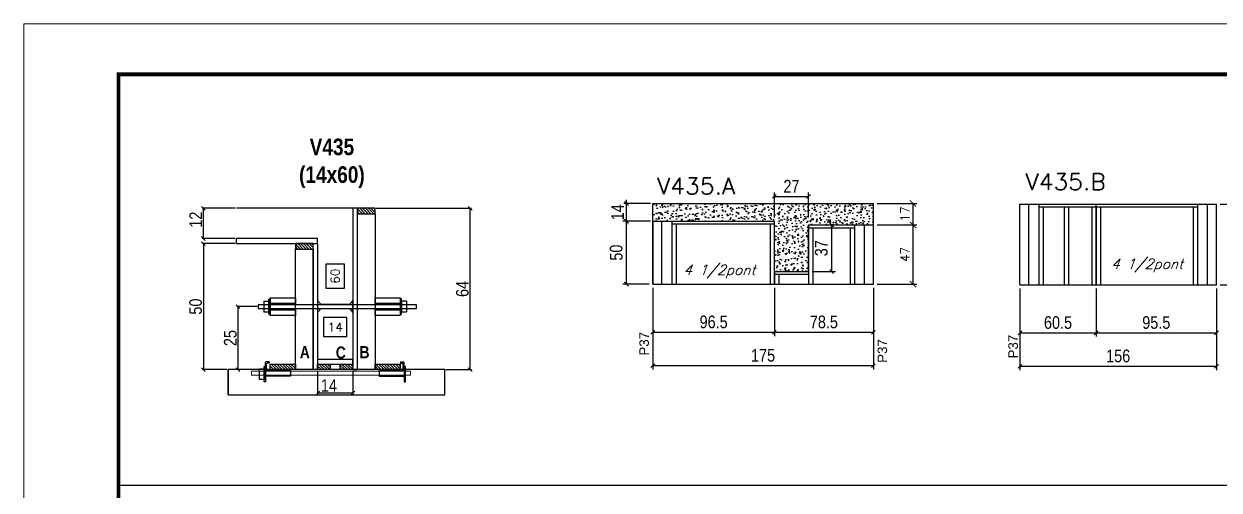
# Model space of a CAD drawing. Extents: x -3394 to 16474, y -5031 to 14397.
# Drawn here: x 7442 to 8391, y 3689 to 4059 of the extents above; entities that cross this region are included whole.
import ezdxf

# ---------------------------------------------------------------- set-up
doc = ezdxf.new("R2010")
doc.units = 0
doc.linetypes.add('DASHED', pattern=[0.75, 0.5, -0.25])
doc.layers.get('0').update_dxf_attribs({"linetype": 'CONTINUOUS'})
doc.layers.get('Defpoints').update_dxf_attribs({"linetype": 'CONTINUOUS'})
for name, color, linetype in [('1HACHURA MADEIRAS', 1, 'CONTINUOUS'), ('barrote', 251, 'CONTINUOUS'), ('COTA', 241, 'CONTINUOUS'), ('Cota Seção (2x)', 4, 'CONTINUOUS'), ('detalhes', 4, 'CONTINUOUS'), ('NOMENCLATURA', 7, 'CONTINUOUS'), ('Painéis', 200, 'CONTINUOUS'), ('presilha', 1, 'CONTINUOUS'), ('SARR_2.2x10', 60, 'CONTINUOUS'), ('SARR_2.2x7', 40, 'CONTINUOUS'), ('SARR_3.5x7', 81, 'CONTINUOUS'), ('texto', 7, 'CONTINUOUS'), ('Tubo de PVC', 51, 'CONTINUOUS')]:
    doc.layers.add(name, color=color, linetype=linetype)
for name, color, linetype, lineweight in [('CONCRETO', 251, 'CONTINUOUS', 25), ('Folhas', 255, 'CONTINUOUS', 9), ('SARRAFO DE PRESSAO', 251, 'DASHED', 9), ('SCO-___-LAJ', 2, 'CONTINUOUS', 0), ('Texto Seção', 7, 'CONTINUOUS', 15)]:
    doc.layers.add(name, color=color, linetype=linetype, lineweight=lineweight)
doc.styles.add('ARIAL', font='arial.ttf')
doc.styles.add('COTA TECNICA', font='techl___.ttf', dxfattribs={"height": 10})
doc.styles.add('COTA TECNICA 2X', font='techl___.ttf', dxfattribs={"height": 10})
doc.styles.add('REGUA-120', font='ROMANS.shx', dxfattribs={"height": 15})
doc.styles.add('ROMANS', font='romans.shx')
doc.styles.add('TECNICA', font='techb___.ttf', dxfattribs={"height": 10})
doc.dimstyles.new('Cota Paínel', dxfattribs={"dimtxt": 7, "dimasz": 5, "dimexe": 3, "dimexo": 3, "dimgap": 3, "dimtad": 1, "dimdec": 1, "dimzin": 12, "dimdsep": 46, "dimtxsty": 'ROMANS', "dimblk": 'ARCHTICK', "dimcen": 0, "dimclrd": 4, "dimclre": 4, "dimclrt": 1, "dimadec": 1, "dimazin": 3, "dimtfac": 1, "dimtdec": 1, "dimtmove": 0, "dimatfit": 3, "dimldrblk": 'OBLIQUE', "dimfxl": 1, "dimtolj": 1, "dimtzin": 12, "dimarcsym": 0})
doc.dimstyles.new('Cota Seção interna', dxfattribs={"dimtxt": 7, "dimasz": 6, "dimexe": 0.18, "dimexo": 2, "dimgap": -4, "dimtad": 3, "dimdec": 1, "dimlfac": 0.5, "dimzin": 12, "dimdsep": 46, "dimtxsty": 'ROMANS', "dimblk": 'ARCHTICK', "dimcen": 0.09, "dimse1": 1, "dimse2": 1, "dimsd1": 1, "dimsd2": 1, "dimclrd": 180, "dimclre": 5, "dimclrt": 1, "dimadec": 0, "dimazin": 3, "dimtfac": 1, "dimtdec": 1, "dimtofl": 0, "dimtmove": 0, "dimatfit": 3, "dimldrblk": 'ARCHTICK', "dimfxl": 1, "dimtolj": 1, "dimtzin": 0, "dimarcsym": 0})
doc.dimstyles.new('PAINEL', dxfattribs={"dimtxt": 10, "dimasz": 3, "dimexe": 3, "dimexo": 3, "dimgap": 3, "dimtad": 1, "dimdec": 1, "dimzin": 12, "dimdsep": 46, "dimtxsty": 'COTA TECNICA', "dimblk1": 'OBLIQUE', "dimblk2": 'OBLIQUE', "dimsah": 1, "dimcen": 0.9, "dimclrd": 4, "dimclre": 4, "dimclrt": 240, "dimadec": 1, "dimazin": 3, "dimtfac": 1, "dimtdec": 1, "dimtmove": 0, "dimatfit": 3, "dimfxl": 1, "dimtolj": 1, "dimtzin": 12, "dimarcsym": 0})
doc.dimstyles.new('SECAO', dxfattribs={"dimscale": 0.333333, "dimtxt": 5, "dimasz": 9, "dimexe": 3, "dimexo": 3, "dimgap": 3, "dimtad": 1, "dimdec": 1, "dimlfac": 0.5, "dimzin": 12, "dimdsep": 46, "dimtxsty": 'COTA TECNICA 2X', "dimblk1": 'OBLIQUE', "dimblk2": 'OBLIQUE', "dimsah": 1, "dimcen": 0.9, "dimclrd": 4, "dimclre": 4, "dimclrt": 240, "dimadec": 1, "dimazin": 3, "dimtfac": 1, "dimtdec": 1, "dimtmove": 0, "dimatfit": 3, "dimfxl": 1, "dimtolj": 1, "dimtzin": 12, "dimarcsym": 0})

# ---------------------------------------------------------------- blocks, each defined once
blk = doc.blocks.new('9999999999')
at = {"layer": 'Folhas'}
blk.add_lwpolyline([(98138.98, 34190.21), (99623.98, 34190.21), (99623.98, 35240.21), (98138.98, 35240.21)], close=True, dxfattribs=at)
at = {"layer": 'Folhas', "color": 30, "const_width": 3}
blk.add_lwpolyline([(98213.98, 34230.21), (99583.98, 34230.21), (99583.98, 35200.21), (98213.98, 35200.21)], close=True, dxfattribs=at)
blk = doc.blocks.new('_Oblique')
at = {"color": 0, "linetype": 'ByBlock', "lineweight": -2}
blk.add_line((-0.5, -0.5), (0.5, 0.5), dxfattribs=at)
blk = doc.blocks.new('*D1476')
at = {"layer": 'COTA', "color": 4, "linetype": 'ByBlock', "lineweight": -2, "transparency": 16777216}
for p, q in [((8232.76, 3849.43), (8232.76, 3811.24)), ((8293.26, 3849.43), (8293.26, 3811.24)), ((8232.76, 3814.24), (8293.26, 3814.24))]:
    blk.add_line(p, q, dxfattribs=at)
at = {"layer": 'Defpoints', "color": 0, "linetype": 'ByBlock', "transparency": 16777216}
for p in [(8232.76, 3852.43), (8293.26, 3852.43), (8293.26, 3814.24)]:
    blk.add_point(p, dxfattribs=at)
at = {"layer": 'COTA', "color": 4, "linetype": 'ByBlock', "lineweight": -2, "transparency": 16777216, "xscale": 3, "yscale": 3, "zscale": 3, "rotation": 180}
blk.add_blockref('_Oblique', (8232.76, 3814.24), dxfattribs=at)
at = {"layer": 'COTA', "color": 4, "linetype": 'ByBlock', "lineweight": -2, "transparency": 16777216, "xscale": 3, "yscale": 3, "zscale": 3}
blk.add_blockref('_Oblique', (8293.26, 3814.24), dxfattribs=at)
at = {"layer": 'COTA', "color": 240, "linetype": 'ByBlock', "transparency": 16777216, "insert": (8263.01, 3822.35), "char_height": 10, "attachment_point": 5, "style": 'COTA TECNICA'}
blk.add_mtext('\\A1;60.5', dxfattribs=at)
blk = doc.blocks.new('*D1477')
at = {"layer": 'COTA', "color": 4, "linetype": 'ByBlock', "lineweight": -2, "transparency": 16777216}
for p, q in [((8293.26, 3849.43), (8293.26, 3811.24)), ((8388.76, 3849.43), (8388.76, 3811.24)), ((8293.26, 3814.24), (8388.76, 3814.24))]:
    blk.add_line(p, q, dxfattribs=at)
at = {"layer": 'Defpoints', "color": 0, "linetype": 'ByBlock', "transparency": 16777216}
for p in [(8293.26, 3852.43), (8388.76, 3852.43), (8388.76, 3814.24)]:
    blk.add_point(p, dxfattribs=at)
at = {"layer": 'COTA', "color": 4, "linetype": 'ByBlock', "lineweight": -2, "transparency": 16777216, "xscale": 3, "yscale": 3, "zscale": 3, "rotation": 180}
blk.add_blockref('_Oblique', (8293.26, 3814.24), dxfattribs=at)
at = {"layer": 'COTA', "color": 4, "linetype": 'ByBlock', "lineweight": -2, "transparency": 16777216, "xscale": 3, "yscale": 3, "zscale": 3}
blk.add_blockref('_Oblique', (8388.76, 3814.24), dxfattribs=at)
at = {"layer": 'COTA', "color": 240, "linetype": 'ByBlock', "transparency": 16777216, "insert": (8341.01, 3822.38), "char_height": 10, "attachment_point": 5, "style": 'COTA TECNICA'}
blk.add_mtext('\\A1;95.5', dxfattribs=at)
blk = doc.blocks.new('*D1637')
at = {"layer": 'COTA', "color": 4, "linetype": 'ByBlock', "lineweight": -2, "transparency": 16777216}
for p, q in [((8232.76, 3849.43), (8232.76, 3784.74)), ((8388.76, 3849.43), (8388.76, 3784.74)), ((8232.76, 3787.74), (8388.76, 3787.74))]:
    blk.add_line(p, q, dxfattribs=at)
at = {"layer": 'Defpoints', "color": 0, "linetype": 'ByBlock', "transparency": 16777216}
for p in [(8232.76, 3852.43), (8388.76, 3852.43), (8388.76, 3787.74)]:
    blk.add_point(p, dxfattribs=at)
at = {"layer": 'COTA', "color": 4, "linetype": 'ByBlock', "lineweight": -2, "transparency": 16777216, "xscale": 3, "yscale": 3, "zscale": 3, "rotation": 180}
blk.add_blockref('_Oblique', (8232.76, 3787.74), dxfattribs=at)
at = {"layer": 'COTA', "color": 4, "linetype": 'ByBlock', "lineweight": -2, "transparency": 16777216, "xscale": 3, "yscale": 3, "zscale": 3}
blk.add_blockref('_Oblique', (8388.76, 3787.74), dxfattribs=at)
at = {"layer": 'COTA', "color": 240, "linetype": 'ByBlock', "transparency": 16777216, "insert": (8310.76, 3795.85), "char_height": 10, "attachment_point": 5, "style": 'COTA TECNICA'}
blk.add_mtext('\\A1;156', dxfattribs=at)
blk = doc.blocks.new('_ArchTick')
at = {"color": 0, "linetype": 'ByBlock', "const_width": 0.15}
blk.add_lwpolyline([(-0.5, -0.5), (0.5, 0.5)], dxfattribs=at)
blk = doc.blocks.new('*D1478')
at = {"layer": 'COTA', "color": 4, "lineweight": -2, "transparency": 16777216}
for p, q in [((8391.76, 3916.43), (8423.34, 3916.43)), ((8420.34, 3852.43), (8420.34, 3916.43)), ((8391.76, 3852.43), (8423.34, 3852.43))]:
    blk.add_line(p, q, dxfattribs=at)
at = {"layer": 'Defpoints', "color": 0, "transparency": 16777216}
for p in [(8388.76, 3916.43), (8420.34, 3916.43), (8388.76, 3852.43)]:
    blk.add_point(p, dxfattribs=at)
at = {"layer": 'COTA', "color": 4, "lineweight": -2, "transparency": 16777216, "xscale": 5, "yscale": 5, "zscale": 5}
for p, rotation in [((8420.34, 3916.43), 90), ((8420.34, 3852.43), 270)]:
    blk.add_blockref('_ArchTick', p, dxfattribs=dict(at, rotation=rotation))
at = {"layer": 'COTA', "color": 1, "transparency": 16777216, "insert": (8413.84, 3884.43), "char_height": 7, "attachment_point": 5, "rotation": 90, "style": 'ROMANS'}
blk.add_mtext('\\A1;64', dxfattribs=at)
blk = doc.blocks.new('*D1479')
at = {"layer": 'COTA', "color": 4, "lineweight": -2, "transparency": 16777216}
for p, q in [((7675.32, 3784.07), (7675.32, 3765.4)), ((7703.32, 3784.07), (7703.32, 3765.4)), ((7703.32, 3766.4), (7675.32, 3766.4))]:
    blk.add_line(p, q, dxfattribs=at)
at = {"layer": 'Defpoints', "color": 0, "transparency": 16777216}
for p in [(7675.32, 3785.07), (7703.32, 3785.07), (7675.32, 3766.4)]:
    blk.add_point(p, dxfattribs=at)
at = {"layer": 'COTA', "color": 4, "lineweight": -2, "transparency": 16777216, "xscale": 3, "yscale": 3, "zscale": 3, "rotation": 180}
blk.add_blockref('_Oblique', (7675.32, 3766.4), dxfattribs=at)
at = {"layer": 'COTA', "color": 4, "lineweight": -2, "transparency": 16777216, "xscale": 3, "yscale": 3, "zscale": 3}
blk.add_blockref('_Oblique', (7703.32, 3766.4), dxfattribs=at)
at = {"layer": 'COTA', "color": 240, "transparency": 16777216, "insert": (7684.32, 3772.47), "char_height": 10, "attachment_point": 5, "style": 'COTA TECNICA 2X'}
blk.add_mtext('\\A1;14', dxfattribs=at)
blk = doc.blocks.new('PRESILHA METÁLICA 1')
at = {"layer": 'presilha'}
for p, q in [((6, 15.5), (7.5, 15.5)), ((6, -2.5), (6, 15.5)), ((7.5, 10.6), (7.5, 19.9)), ((7.5, 15.5), (7.5, -2.5)), ((12, 21), (8.6, 21)), ((9, 11.6), (9, 18.9)), ((12, 19.5), (9.6, 19.5)), ((12, 21), (12, 19.5)), ((0, 13), (6, 13)), ((0, 13), (0, 0)), ((6, 0), (0, 0)), ((6, 13), (6, 0)), ((37.5, 4.1), (7.5, 4.1)), ((37.5, 11), (9.6, 11)), ((37.5, 11), (37.5, 4.1)), ((7.5, -2.5), (6, -2.5))]:
    blk.add_line(p, q, dxfattribs=at)
for centre, radius, start, end in [((8.6, 19.9), 1.14, 90, 180), ((9.6, 18.9), 0.57, 90, 180), ((9.6, 11.6), 0.57, 180, 270)]:
    blk.add_arc(centre, radius, start, end, dxfattribs=at)
blk = doc.blocks.new('PRESILHA METÁLICA 2')
at = {"layer": 'presilha'}
for p, q in [((-5.2, 23.5), (-5.2, 22)), ((-5.2, 23.5), (-1.9, 23.5)), ((-5.2, 22), (-2.8, 22)), ((-2.2, 14.1), (-2.2, 21.4)), ((0.8, 18), (-0.8, 18)), ((-0.8, 18), (-0.8, 0)), ((-0.8, 14.6), (-0.8, 22.4)), ((0.8, 0), (0.8, 18)), ((-30.8, 13.5), (-30.8, 6.6)), ((-30.8, 13.5), (-2.8, 13.5)), ((-30.8, 6.6), (-0.8, 6.6)), ((-0.8, 0), (0.8, 0))]:
    blk.add_line(p, q, dxfattribs=at)
for centre, radius, start, end in [((-2.8, 21.4), 0.57, 0, 90), ((-1.9, 22.4), 1.14, 0, 90), ((-2.8, 14.1), 0.57, 270, 0)]:
    blk.add_arc(centre, radius, start, end, dxfattribs=at)
blk = doc.blocks.new('*D1480')
at = {"layer": 'COTA', "color": 4, "lineweight": -2, "transparency": 16777216}
for p, q in [((7610.02, 3885.07), (7583.66, 3885.07)), ((7584.66, 3885.07), (7584.66, 3785.07)), ((7603.26, 3785.07), (7583.66, 3785.07))]:
    blk.add_line(p, q, dxfattribs=at)
at = {"layer": 'Defpoints', "color": 0, "transparency": 16777216}
for p in [(7611.02, 3885.07), (7584.66, 3785.07), (7604.26, 3785.07)]:
    blk.add_point(p, dxfattribs=at)
at = {"layer": 'COTA', "color": 4, "lineweight": -2, "transparency": 16777216, "xscale": 3, "yscale": 3, "zscale": 3}
for p, rotation in [((7584.66, 3885.07), 90), ((7584.66, 3785.07), 270)]:
    blk.add_blockref('_Oblique', p, dxfattribs=dict(at, rotation=rotation))
at = {"layer": 'COTA', "color": 240, "transparency": 16777216, "insert": (7578.55, 3835.07), "char_height": 10, "attachment_point": 5, "rotation": 90, "style": 'COTA TECNICA 2X'}
blk.add_mtext('\\A1;50', dxfattribs=at)
blk = doc.blocks.new('*D1481')
at = {"layer": 'Cota Seção (2x)', "color": 180, "lineweight": -2, "transparency": 16777216}
for p, q in [((7696.74, 3868.71), (7681.74, 3868.71)), ((7681.74, 3868.71), (7681.74, 3849.71)), ((7696.74, 3849.71), (7696.74, 3868.71)), ((7681.74, 3849.71), (7696.74, 3849.71))]:
    blk.add_line(p, q, dxfattribs=at)
at = {"layer": 'Defpoints', "color": 0, "transparency": 16777216}
for p in [(7700.74, 3913.07), (7703.32, 3913.07), (7695.9, 3793.07)]:
    blk.add_point(p, dxfattribs=at)
at = {"layer": 'Cota Seção (2x)', "color": 1, "transparency": 16777216, "insert": (7689.24, 3859.21), "char_height": 7, "attachment_point": 5, "rotation": 90, "style": 'ROMANS'}
blk.add_mtext('\\A1;60', dxfattribs=at)
blk = doc.blocks.new('*D1482')
at = {"layer": 'COTA', "color": 4, "lineweight": -2, "transparency": 16777216}
for p, q in [((7610.02, 3913.07), (7583.66, 3913.07)), ((7584.66, 3889.07), (7584.66, 3913.07)), ((7610.02, 3889.07), (7583.66, 3889.07))]:
    blk.add_line(p, q, dxfattribs=at)
at = {"layer": 'Defpoints', "color": 0, "transparency": 16777216}
for p in [(7584.66, 3913.07), (7611.02, 3913.07), (7611.02, 3889.07)]:
    blk.add_point(p, dxfattribs=at)
at = {"layer": 'COTA', "color": 4, "lineweight": -2, "transparency": 16777216, "xscale": 3, "yscale": 3, "zscale": 3}
for p, rotation in [((7584.66, 3913.07), 90), ((7584.66, 3889.07), 270)]:
    blk.add_blockref('_Oblique', p, dxfattribs=dict(at, rotation=rotation))
at = {"layer": 'COTA', "color": 240, "transparency": 16777216, "insert": (7578.61, 3904.07), "char_height": 10, "attachment_point": 5, "rotation": 90, "style": 'COTA TECNICA 2X'}
blk.add_mtext('\\A1;12', dxfattribs=at)
blk = doc.blocks.new('*D1483')
at = {"layer": 'COTA', "color": 4, "lineweight": -2, "transparency": 16777216}
for p, q in [((7721.92, 3913.07), (7797.39, 3913.07)), ((7796.39, 3785.07), (7796.39, 3913.07)), ((7777.18, 3785.07), (7797.39, 3785.07))]:
    blk.add_line(p, q, dxfattribs=at)
at = {"layer": 'Defpoints', "color": 0, "transparency": 16777216}
for p in [(7720.92, 3913.07), (7796.39, 3913.07), (7776.18, 3785.07)]:
    blk.add_point(p, dxfattribs=at)
at = {"layer": 'COTA', "color": 4, "lineweight": -2, "transparency": 16777216, "xscale": 3, "yscale": 3, "zscale": 3}
for p, rotation in [((7796.39, 3913.07), 90), ((7796.39, 3785.07), 270)]:
    blk.add_blockref('_Oblique', p, dxfattribs=dict(at, rotation=rotation))
at = {"layer": 'COTA', "color": 240, "transparency": 16777216, "insert": (7790.28, 3849.07), "char_height": 10, "attachment_point": 5, "rotation": 90, "style": 'COTA TECNICA 2X'}
blk.add_mtext('\\A1;64', dxfattribs=at)
blk = doc.blocks.new('*D1484')
at = {"layer": 'COTA', "color": 4, "lineweight": -2, "transparency": 16777216}
for p, q in [((7627.24, 3835.07), (7611.18, 3835.07)), ((7612.18, 3785.07), (7612.18, 3835.07)), ((7636.72, 3785.07), (7611.18, 3785.07))]:
    blk.add_line(p, q, dxfattribs=at)
at = {"layer": 'Defpoints', "color": 0, "transparency": 16777216}
for p in [(7612.18, 3835.07), (7628.24, 3835.07), (7637.72, 3785.07)]:
    blk.add_point(p, dxfattribs=at)
at = {"layer": 'COTA', "color": 4, "lineweight": -2, "transparency": 16777216, "xscale": 3, "yscale": 3, "zscale": 3}
for p, rotation in [((7612.18, 3835.07), 90), ((7612.18, 3785.07), 270)]:
    blk.add_blockref('_Oblique', p, dxfattribs=dict(at, rotation=rotation))
at = {"layer": 'COTA', "color": 240, "transparency": 16777216, "insert": (7606.07, 3810.07), "char_height": 10, "attachment_point": 5, "rotation": 90, "style": 'COTA TECNICA 2X'}
blk.add_mtext('\\A1;25', dxfattribs=at)
blk = doc.blocks.new('*D1638')
at = {"layer": 'Cota Seção (2x)', "color": 180, "lineweight": -2, "transparency": 16777216}
for p, q in [((7698.65, 3826.29), (7679.98, 3826.29)), ((7679.98, 3826.29), (7679.98, 3811.29)), ((7698.65, 3811.29), (7698.65, 3826.29)), ((7679.98, 3811.29), (7698.65, 3811.29))]:
    blk.add_line(p, q, dxfattribs=at)
at = {"layer": 'Defpoints', "color": 0, "transparency": 16777216}
for p in [(7703.32, 3807.29), (7675.32, 3793.07), (7703.32, 3793.07)]:
    blk.add_point(p, dxfattribs=at)
at = {"layer": 'Cota Seção (2x)', "color": 1, "transparency": 16777216, "insert": (7689.32, 3818.79), "char_height": 7, "attachment_point": 5, "style": 'ROMANS'}
blk.add_mtext('\\A1;14', dxfattribs=at)
blk = doc.blocks.new('*D1485')
at = {"layer": 'COTA', "color": 4, "linetype": 'ByBlock', "lineweight": -2, "transparency": 16777216}
for p, q in [((7941.42, 3849.88), (7941.42, 3811.7)), ((8037.92, 3849.88), (8037.92, 3811.7)), ((7941.42, 3814.7), (8037.92, 3814.7))]:
    blk.add_line(p, q, dxfattribs=at)
at = {"layer": 'Defpoints', "color": 0, "linetype": 'ByBlock', "transparency": 16777216}
for p in [(7941.42, 3852.88), (8037.92, 3852.88), (8037.92, 3814.7)]:
    blk.add_point(p, dxfattribs=at)
at = {"layer": 'COTA', "color": 4, "linetype": 'ByBlock', "lineweight": -2, "transparency": 16777216, "xscale": 3, "yscale": 3, "zscale": 3, "rotation": 180}
blk.add_blockref('_Oblique', (7941.42, 3814.7), dxfattribs=at)
at = {"layer": 'COTA', "color": 4, "linetype": 'ByBlock', "lineweight": -2, "transparency": 16777216, "xscale": 3, "yscale": 3, "zscale": 3}
blk.add_blockref('_Oblique', (8037.92, 3814.7), dxfattribs=at)
at = {"layer": 'COTA', "color": 240, "linetype": 'ByBlock', "transparency": 16777216, "insert": (7989.67, 3822.84), "char_height": 10, "attachment_point": 5, "style": 'COTA TECNICA'}
blk.add_mtext('\\A1;96.5', dxfattribs=at)
blk = doc.blocks.new('*D1486')
at = {"layer": 'COTA', "color": 4, "linetype": 'ByBlock', "lineweight": -2, "transparency": 16777216}
for p, q in [((8037.92, 3849.88), (8037.92, 3811.7)), ((8116.42, 3849.88), (8116.42, 3811.7)), ((8037.92, 3814.7), (8116.42, 3814.7))]:
    blk.add_line(p, q, dxfattribs=at)
at = {"layer": 'Defpoints', "color": 0, "linetype": 'ByBlock', "transparency": 16777216}
for p in [(8037.92, 3852.88), (8116.42, 3852.88), (8116.42, 3814.7)]:
    blk.add_point(p, dxfattribs=at)
at = {"layer": 'COTA', "color": 4, "linetype": 'ByBlock', "lineweight": -2, "transparency": 16777216, "xscale": 3, "yscale": 3, "zscale": 3, "rotation": 180}
blk.add_blockref('_Oblique', (8037.92, 3814.7), dxfattribs=at)
at = {"layer": 'COTA', "color": 4, "linetype": 'ByBlock', "lineweight": -2, "transparency": 16777216, "xscale": 3, "yscale": 3, "zscale": 3}
blk.add_blockref('_Oblique', (8116.42, 3814.7), dxfattribs=at)
at = {"layer": 'COTA', "color": 240, "linetype": 'ByBlock', "transparency": 16777216, "insert": (8077.17, 3822.83), "char_height": 10, "attachment_point": 5, "style": 'COTA TECNICA'}
blk.add_mtext('\\A1;78.5', dxfattribs=at)
blk = doc.blocks.new('*D1639')
at = {"layer": 'COTA', "color": 4, "linetype": 'ByBlock', "lineweight": -2, "transparency": 16777216}
for p, q in [((7941.42, 3849.88), (7941.42, 3785.2)), ((8116.42, 3849.88), (8116.42, 3785.2)), ((7941.42, 3788.2), (8116.42, 3788.2))]:
    blk.add_line(p, q, dxfattribs=at)
at = {"layer": 'Defpoints', "color": 0, "linetype": 'ByBlock', "transparency": 16777216}
for p in [(7941.42, 3852.88), (8116.42, 3852.88), (8116.42, 3788.2)]:
    blk.add_point(p, dxfattribs=at)
at = {"layer": 'COTA', "color": 4, "linetype": 'ByBlock', "lineweight": -2, "transparency": 16777216, "xscale": 3, "yscale": 3, "zscale": 3, "rotation": 180}
blk.add_blockref('_Oblique', (7941.42, 3788.2), dxfattribs=at)
at = {"layer": 'COTA', "color": 4, "linetype": 'ByBlock', "lineweight": -2, "transparency": 16777216, "xscale": 3, "yscale": 3, "zscale": 3}
blk.add_blockref('_Oblique', (8116.42, 3788.2), dxfattribs=at)
at = {"layer": 'COTA', "color": 240, "linetype": 'ByBlock', "transparency": 16777216, "insert": (8028.92, 3796.31), "char_height": 10, "attachment_point": 5, "style": 'COTA TECNICA'}
blk.add_mtext('\\A1;175', dxfattribs=at)
blk = doc.blocks.new('*D1487')
at = {"layer": 'COTA', "color": 4, "lineweight": -2, "transparency": 16777216}
for p, q in [((8119.42, 3899.88), (8151, 3899.88)), ((8148, 3852.88), (8148, 3899.88)), ((8119.42, 3852.88), (8151, 3852.88))]:
    blk.add_line(p, q, dxfattribs=at)
at = {"layer": 'Defpoints', "color": 0, "transparency": 16777216}
for p in [(8116.42, 3899.88), (8148, 3899.88), (8116.42, 3852.88)]:
    blk.add_point(p, dxfattribs=at)
at = {"layer": 'COTA', "color": 4, "lineweight": -2, "transparency": 16777216, "xscale": 5, "yscale": 5, "zscale": 5}
for p, rotation in [((8148, 3899.88), 90), ((8148, 3852.88), 270)]:
    blk.add_blockref('_ArchTick', p, dxfattribs=dict(at, rotation=rotation))
at = {"layer": 'COTA', "color": 1, "transparency": 16777216, "insert": (8141.5, 3876.38), "char_height": 7, "attachment_point": 5, "rotation": 90, "style": 'ROMANS'}
blk.add_mtext('\\A1;47', dxfattribs=at)
blk = doc.blocks.new('*D1488')
at = {"layer": 'COTA', "color": 4, "lineweight": -2, "transparency": 16777216}
for p, q in [((8119.42, 3916.88), (8151, 3916.88)), ((8148, 3899.88), (8148, 3916.88)), ((8119.42, 3899.88), (8151, 3899.88))]:
    blk.add_line(p, q, dxfattribs=at)
at = {"layer": 'Defpoints', "color": 0, "transparency": 16777216}
for p in [(8116.42, 3916.88), (8148, 3916.88), (8116.42, 3899.88)]:
    blk.add_point(p, dxfattribs=at)
at = {"layer": 'COTA', "color": 4, "lineweight": -2, "transparency": 16777216, "xscale": 5, "yscale": 5, "zscale": 5}
for p, rotation in [((8148, 3916.88), 90), ((8148, 3899.88), 270)]:
    blk.add_blockref('_ArchTick', p, dxfattribs=dict(at, rotation=rotation))
at = {"layer": 'COTA', "color": 1, "transparency": 16777216, "insert": (8141.5, 3908.57), "char_height": 7, "attachment_point": 5, "rotation": 90, "style": 'ROMANS'}
blk.add_mtext('\\A1;17', dxfattribs=at)
blk = doc.blocks.new('*D1640')
at = {"layer": 'COTA', "color": 4, "lineweight": -2, "transparency": 16777216}
for p, q in [((8067.92, 3899.88), (8086.38, 3899.88)), ((8083.38, 3862.88), (8083.38, 3899.88)), ((8067.92, 3862.88), (8086.38, 3862.88))]:
    blk.add_line(p, q, dxfattribs=at)
at = {"layer": 'Defpoints', "color": 0, "transparency": 16777216}
for p in [(8064.92, 3899.88), (8083.38, 3899.88), (8064.92, 3862.88)]:
    blk.add_point(p, dxfattribs=at)
at = {"layer": 'COTA', "color": 4, "lineweight": -2, "transparency": 16777216, "xscale": 3, "yscale": 3, "zscale": 3}
for p, rotation in [((8083.38, 3899.88), 90), ((8083.38, 3862.88), 270)]:
    blk.add_blockref('_Oblique', p, dxfattribs=dict(at, rotation=rotation))
at = {"layer": 'COTA', "color": 240, "transparency": 16777216, "insert": (8075.16, 3881.38), "char_height": 10, "attachment_point": 5, "rotation": 90, "style": 'COTA TECNICA'}
blk.add_mtext('\\A1;37', dxfattribs=at)
blk = doc.blocks.new('*D1641')
at = {"layer": 'COTA', "color": 4, "lineweight": -2, "transparency": 16777216}
for p, q in [((8037.92, 3905.88), (8037.92, 3925.47)), ((8037.92, 3922.47), (8064.92, 3922.47)), ((8064.92, 3905.88), (8064.92, 3925.47))]:
    blk.add_line(p, q, dxfattribs=at)
at = {"layer": 'Defpoints', "color": 0, "transparency": 16777216}
for p in [(8064.92, 3922.47), (8037.92, 3902.88), (8064.92, 3902.88)]:
    blk.add_point(p, dxfattribs=at)
at = {"layer": 'COTA', "color": 4, "lineweight": -2, "transparency": 16777216, "xscale": 3, "yscale": 3, "zscale": 3, "rotation": 180}
blk.add_blockref('_Oblique', (8037.92, 3922.47), dxfattribs=at)
at = {"layer": 'COTA', "color": 4, "lineweight": -2, "transparency": 16777216, "xscale": 3, "yscale": 3, "zscale": 3}
blk.add_blockref('_Oblique', (8064.92, 3922.47), dxfattribs=at)
at = {"layer": 'COTA', "color": 240, "transparency": 16777216, "insert": (8051.42, 3930.55), "char_height": 10, "attachment_point": 5, "style": 'COTA TECNICA'}
blk.add_mtext('\\A1;27', dxfattribs=at)
blk = doc.blocks.new('*D1642')
at = {"layer": 'COTA', "color": 4, "lineweight": -2, "transparency": 16777216}
for p, q in [((7938.42, 3902.88), (7917.46, 3902.88)), ((7920.46, 3852.88), (7920.46, 3902.88)), ((7938.42, 3852.88), (7917.46, 3852.88))]:
    blk.add_line(p, q, dxfattribs=at)
at = {"layer": 'Defpoints', "color": 0, "transparency": 16777216}
for p in [(7920.46, 3902.88), (7941.42, 3902.88), (7941.42, 3852.88)]:
    blk.add_point(p, dxfattribs=at)
at = {"layer": 'COTA', "color": 4, "lineweight": -2, "transparency": 16777216, "xscale": 3, "yscale": 3, "zscale": 3}
for p, rotation in [((7920.46, 3902.88), 90), ((7920.46, 3852.88), 270)]:
    blk.add_blockref('_Oblique', p, dxfattribs=dict(at, rotation=rotation))
at = {"layer": 'COTA', "color": 240, "transparency": 16777216, "insert": (7912.35, 3877.88), "char_height": 10, "attachment_point": 5, "rotation": 90, "style": 'COTA TECNICA'}
blk.add_mtext('\\A1;50', dxfattribs=at)
blk = doc.blocks.new('*D1489')
at = {"layer": 'COTA', "color": 4, "linetype": 'Continuous', "lineweight": -2, "transparency": 16777216}
for p, q in [((7920.46, 3916.88), (7920.46, 3919.88)), ((7939.42, 3916.88), (7918.46, 3916.88)), ((7920.46, 3902.88), (7920.46, 3916.88)), ((7939.42, 3902.88), (7918.46, 3902.88)), ((7920.46, 3902.88), (7920.46, 3899.88))]:
    blk.add_line(p, q, dxfattribs=at)
at = {"layer": 'Defpoints', "color": 0, "linetype": 'Continuous', "transparency": 16777216}
for p in [(7920.46, 3916.88), (7941.42, 3916.88), (7941.42, 3902.88)]:
    blk.add_point(p, dxfattribs=at)
at = {"layer": 'COTA', "color": 4, "linetype": 'Continuous', "lineweight": -2, "transparency": 16777216, "xscale": 3, "yscale": 3, "zscale": 3}
for p, rotation in [((7920.46, 3916.88), 270), ((7920.46, 3902.88), 90)]:
    blk.add_blockref('_Oblique', p, dxfattribs=dict(at, rotation=rotation))
at = {"layer": 'COTA', "color": 240, "linetype": 'Continuous', "transparency": 16777216, "insert": (7913.39, 3909.88), "char_height": 10, "attachment_point": 5, "rotation": 90, "style": 'COTA TECNICA'}
blk.add_mtext('\\A1;14', dxfattribs=at)

msp = doc.modelspace()

# ---------------------------------------------------------------- hatches: boundary and pattern name
at = {"layer": 'COTA', "linetype": 'Continuous'}
h = msp.add_hatch(dxfattribs=at)
h.set_pattern_fill('AR-CONC', color=256, scale=0.05)
h.set_pattern_definition([(50, (3174, -5742.8755), (9.1092334, -0.7969543), [0.9525, -10.4775]), (355, (3174, -5742.876), (-1.762171, 9.552842), [0.762, -8.382029]), (100.451445, (3174.759, -5742.942), (7.347062, 8.7558876), [0.8095004, -8.904512]), (46.1842, (3174, -5740.336), (13.553952, -2.102116), [1.42875, -15.71625]), (96.63556, (3175.13, -5740.511), (11.870207, 12.371306), [1.214251, -13.35678]), (351.18415, (3174, -5740.336), (11.870207, 12.371306), [1.142998, -12.572987]), (21, (3175.27, -5740.9705), (7.5807196, -5.11326), [0.9525, -10.4775]), (326, (3175.27, -5740.971), (3.0901014, 9.209398), [0.762, -8.382]), (71.451445, (3175.902, -5741.397), (10.670821, 4.0961384), [0.8095004, -8.904497]), (37.5, (3174, -5742.8755), (0.1544302, 4.2277519), [0, -8.2804, 0, -8.509, 0, -8.41375]), (7.5, (3174, -5742.8755), (3.3409831, 5.0090287), [0, -4.8514, 0, -8.0899, 0, -3.20675]), (327.5, (3171.168, -5742.8755), (6.7795298, -0.2864372), [0, -3.175, 0, -9.906, 0, -13.1445]), (317.5, (3169.898, -5742.8755), (7.406459, 1.2713246), [0, -4.1275, 0, -6.5786, 0, -9.3345])])
h.paths.add_polyline_path([(8037.92, 3862.88), (8064.92, 3862.88), (8064.92, 3899.88), (8116.42, 3899.88), (8116.42, 3916.88), (7941.42, 3916.88), (7941.42, 3902.88), (8037.92, 3902.88)])
at = {"layer": 'SARR_2.2x10'}
h = msp.add_hatch(dxfattribs=at)
h.set_pattern_fill('ANSI31', color=256, scale=0.5, angle=90)
h.set_pattern_definition([(135, (40730.5083, -119727.098), (-1.122532015, -1.122532015), [])])
h.paths.add_polyline_path([(7637.72, 3789.47), (7637.72, 3785.07), (7657.72, 3785.07), (7657.72, 3789.47)])
h = msp.add_hatch(dxfattribs=at)
h.set_pattern_fill('ANSI31', color=256, scale=0.5, angle=90)
h.set_pattern_definition([(135, (40833.7083, -119727.098), (-1.122532015, -1.122532015), [])])
h.paths.add_polyline_path([(7720.92, 3789.47), (7720.92, 3785.07), (7740.92, 3785.07), (7740.92, 3789.47)])
at = {"layer": 'SARR_2.2x7'}
h = msp.add_hatch(dxfattribs=at)
h.set_pattern_fill('ANSI31', color=256, scale=0.5, angle=90)
h.set_pattern_definition([(135, (40724.5083, -119603.498), (-1.122532015, -1.122532015), [])])
h.paths.add_polyline_path([(7706.92, 3913.07), (7706.92, 3908.67), (7720.92, 3908.67), (7720.92, 3913.07)])
h = msp.add_hatch(dxfattribs=at)
h.set_pattern_fill('ANSI31', color=256, scale=0.5, angle=90)
h.set_pattern_definition([(135, (40675.3083, -119631.498), (-1.122532015, -1.122532015), [])])
h.paths.add_polyline_path([(7657.72, 3885.07), (7657.72, 3880.67), (7671.72, 3880.67), (7671.72, 3885.07)])
h = msp.add_hatch(dxfattribs=at)
h.set_pattern_fill('ANSI31', color=256, scale=0.5, angle=90)
h.set_pattern_definition([(135, (40858.1083, -119727.098), (-1.122532015, -1.122532015), [])])
h.paths.add_polyline_path([(7675.32, 3789.47), (7675.32, 3785.07), (7685.32, 3785.07), (7685.32, 3789.47)])
h = msp.add_hatch(dxfattribs=at)
h.set_pattern_fill('ANSI31', color=256, scale=0.5, angle=90)
h.set_pattern_definition([(135, (40872.1083, -119727.098), (-1.122532015, -1.122532015), [])])
h.paths.add_polyline_path([(7693.32, 3789.47), (7693.32, 3785.07), (7703.32, 3785.07), (7703.32, 3789.47)])

# ---------------------------------------------------------------- linework, layer by layer
at = {"layer": '1HACHURA MADEIRAS', "elevation": 0}
for points in [[(7637.72, 3841.98), (7657.72, 3841.98), (7657.72, 3837.58), (7637.72, 3837.58)], [(7720.92, 3841.98), (7740.92, 3841.98), (7740.92, 3837.58), (7720.92, 3837.58)], [(7637.72, 3832.38), (7657.72, 3832.38), (7657.72, 3827.98), (7637.72, 3827.98)], [(7720.92, 3832.38), (7740.92, 3832.38), (7740.92, 3827.98), (7720.92, 3827.98)]]:
    msp.add_lwpolyline(points, close=True, dxfattribs=at)
at = {"layer": 'barrote', "elevation": 0}
msp.add_lwpolyline([(7604.26, 3765.07), (7776.18, 3765.07), (7776.18, 3785.07), (7604.26, 3785.07)], close=True, dxfattribs=at)
at = {"layer": 'CONCRETO', "linetype": 'Continuous'}
msp.add_line((7703.32, 3913.07), (7611.02, 3913.07), dxfattribs=at)
at = {"layer": 'COTA', "linetype": 'ByBlock'}
for p, q in [((7941.42, 3916.88), (8116.42, 3916.88)), ((7941.42, 3902.88), (7941.42, 3916.88)), ((8116.42, 3899.88), (8116.42, 3916.88))]:
    msp.add_line(p, q, dxfattribs=at)
at = {"layer": 'detalhes', "color": 250}
msp.add_line((7604.26, 3765.07), (7604.26, 3785.07), dxfattribs=at)
at = {"layer": 'Painéis', "linetype": 'ByBlock'}
for p, q in [((8232.76, 3916.43), (8388.76, 3916.43)), ((8232.76, 3852.43), (8232.76, 3916.43)), ((8293.26, 3852.43), (8293.26, 3916.43)), ((8388.76, 3852.43), (8388.76, 3916.43)), ((7941.42, 3902.88), (8037.92, 3902.88)), ((7941.42, 3852.88), (7941.42, 3902.88)), ((8037.92, 3862.88), (8037.92, 3902.88)), ((8064.92, 3899.88), (8116.42, 3899.88)), ((8064.92, 3862.88), (8064.92, 3899.88)), ((8116.42, 3852.88), (8116.42, 3899.88)), ((8037.92, 3862.88), (8064.92, 3862.88)), ((8037.92, 3852.88), (8037.92, 3862.88)), ((7941.42, 3852.88), (8116.42, 3852.88)), ((7941.42, 3852.88), (7941.42, 3852.88)), ((8232.76, 3852.43), (8388.76, 3852.43))]:
    msp.add_line(p, q, dxfattribs=at)
at = {"layer": 'Painéis', "linetype": 'Continuous'}
for p, q in [((7611.02, 3885.07), (7611.02, 3889.07)), ((7517.21, 3693.26), (8887.21, 3693.26))]:
    msp.add_line(p, q, dxfattribs=at)
at = {"layer": 'Painéis', "linetype": 'Continuous', "elevation": 0}
for points in [[(7706.92, 3785.07), (7706.92, 3913.07), (7703.32, 3913.07), (7703.32, 3785.07)], [(7671.72, 3785.07), (7671.72, 3885.07), (7675.32, 3885.07), (7675.32, 3785.07)], [(7703.32, 3793.07), (7675.32, 3793.07), (7675.32, 3789.47), (7703.32, 3789.47)]]:
    msp.add_lwpolyline(points, close=True, dxfattribs=at)
msp.add_lwpolyline([(7611.02, 3885.07), (7675.32, 3885.07), (7675.32, 3889.07), (7611.02, 3889.07)], dxfattribs=at)
at = {"layer": 'presilha'}
for p, q in [((7632.72, 3839.31, 0), (7636.72, 3839.31, 0)), ((7632.72, 3839.31, 0), (7632.72, 3830.65, 0)), ((7636.72, 3840.98, 0), (7637.72, 3840.98, 0)), ((7636.72, 3828.98, 0), (7636.72, 3840.98, 0)), ((7636.72, 3839.31, 0), (7636.72, 3830.65, 0)), ((7637.72, 3840.98, 0), (7637.72, 3828.98, 0)), ((7741.92, 3841.17), (7740.92, 3841.17)), ((7740.92, 3841.17), (7740.92, 3829.17)), ((7741.92, 3829.17), (7741.92, 3841.17)), ((7745.92, 3839.5), (7741.92, 3839.5)), ((7741.92, 3839.5), (7741.92, 3830.84)), ((7745.92, 3839.5), (7745.92, 3830.84)), ((7636.72, 3830.65, 0), (7632.72, 3830.65, 0)), ((7637.72, 3828.98, 0), (7636.72, 3828.98, 0)), ((7740.92, 3829.17), (7741.92, 3829.17)), ((7741.92, 3830.84), (7745.92, 3830.84))]:
    msp.add_line(p, q, dxfattribs=at)
at = {"layer": 'presilha', "elevation": 0}
msp.add_lwpolyline([(7753.7, 3836.57), (7628.24, 3836.57), (7628.24, 3833.57), (7753.7, 3833.57)], close=True, dxfattribs=at)
at = {"layer": 'SARR_2.2x10', "elevation": 0}
for points in [[(7637.72, 3789.47), (7657.72, 3789.47), (7657.72, 3785.07), (7637.72, 3785.07)], [(7720.92, 3789.47), (7740.92, 3789.47), (7740.92, 3785.07), (7720.92, 3785.07)]]:
    msp.add_lwpolyline(points, close=True, dxfattribs=at)
at = {"layer": 'SARR_2.2x7', "linetype": 'Continuous'}
for p, q in [((8239.76, 3852.43), (8239.76, 3916.43)), ((8247.76, 3914.23), (8293.26, 3914.23)), ((8293.26, 3914.23), (8373.76, 3914.23)), ((8381.76, 3852.43), (8381.76, 3916.43)), ((7948.42, 3852.88), (7948.42, 3902.88)), ((7956.42, 3900.68), (8037.92, 3900.68)), ((8109.42, 3852.88), (8109.42, 3899.88)), ((8064.92, 3897.68), (8101.42, 3897.68)), ((7941.42, 3852.88), (7941.42, 3852.88)), ((8037.92, 3860.68), (8064.92, 3860.68))]:
    msp.add_line(p, q, dxfattribs=at)
at = {"layer": 'SARR_2.2x7'}
msp.add_lwpolyline([(7720.92, 3913.07), (7706.92, 3913.07), (7706.92, 3908.67), (7720.92, 3908.67)], close=True, dxfattribs=at)
at = {"layer": 'SARR_2.2x7', "elevation": 0}
for points in [[(7671.72, 3885.07), (7657.72, 3885.07), (7657.72, 3880.67), (7671.72, 3880.67)], [(7675.32, 3789.47), (7685.32, 3789.47), (7685.32, 3785.07), (7675.32, 3785.07)], [(7693.32, 3789.47), (7703.32, 3789.47), (7703.32, 3785.07), (7693.32, 3785.07)]]:
    msp.add_lwpolyline(points, close=True, dxfattribs=at)
at = {"layer": 'SARR_3.5x7'}
for p, q in [((8247.76, 3916.43), (8247.76, 3852.43)), ((8251.26, 3914.23), (8251.26, 3852.43)), ((8267.78, 3914.23), (8267.78, 3852.43)), ((8271.28, 3914.23), (8271.28, 3852.43)), ((8289.76, 3914.23), (8289.76, 3852.43)), ((8293.26, 3914.23), (8293.26, 3852.43)), ((8296.76, 3914.23), (8296.76, 3852.43)), ((8370.26, 3914.23), (8370.26, 3852.43)), ((8373.76, 3916.43), (8373.76, 3852.43)), ((7941.42, 3902.88), (7941.42, 3852.88)), ((7956.42, 3902.88), (7956.42, 3852.88)), ((7959.92, 3900.68), (7959.92, 3852.88)), ((8034.42, 3900.68), (8034.42, 3852.88)), ((8064.92, 3899.88), (8064.92, 3852.88)), ((8101.42, 3899.88), (8101.42, 3852.88)), ((8068.42, 3897.68), (8068.42, 3852.88)), ((8097.92, 3897.68), (8097.92, 3852.88)), ((8037.92, 3862.88), (8037.92, 3852.88)), ((7933.42, 3852.88), (7933.42, 3852.88)), ((7941.42, 3852.88), (7944.92, 3852.88)), ((8034.42, 3852.88), (8037.92, 3852.88)), ((8037.92, 3852.88), (8041.42, 3852.88)), ((8041.42, 3860.68), (8041.42, 3852.88)), ((8097.92, 3852.88), (8101.42, 3852.88)), ((8247.76, 3852.43), (8251.26, 3852.43)), ((8289.76, 3852.43), (8293.26, 3852.43)), ((8293.26, 3852.43), (8296.76, 3852.43)), ((8370.26, 3852.43), (8373.76, 3852.43))]:
    msp.add_line(p, q, dxfattribs=at)
at = {"layer": 'SARR_3.5x7', "elevation": 0}
for points in [[(7706.92, 3908.67), (7720.92, 3908.67), (7720.92, 3785.07), (7706.92, 3785.07)], [(7657.72, 3880.67), (7671.72, 3880.67), (7671.72, 3785.07), (7657.72, 3785.07)]]:
    msp.add_lwpolyline(points, close=True, dxfattribs=at)
at = {"layer": 'SCO-___-LAJ', "color": 1, "elevation": 0}
msp.add_lwpolyline([(7622.86, 3783.74), (7749.03, 3783.74), (7749.03, 3780.54), (7622.86, 3780.54)], close=True, dxfattribs=at)
at = {"layer": 'Tubo de PVC', "elevation": 0}
msp.add_lwpolyline([(7675.32, 3839.81), (7675.32, 3830.33), (7678.12, 3833.48), (7700.52, 3833.48), (7703.32, 3830.33), (7703.32, 3839.81), (7700.52, 3836.66), (7678.12, 3836.66)], close=True, dxfattribs=at)

# ---------------------------------------------------------------- block references
at = {"layer": 'presilha', "xscale": 0.6666666666666666, "yscale": 0.6666666666666666, "zscale": 0.6666666666666666}
for name, p in [('PRESILHA METÁLICA 1', (7628.85, 3777.1)), ('PRESILHA METÁLICA 2', (7744.59, 3775.44))]:
    msp.add_blockref(name, p, dxfattribs=at)
at = {"layer": 'SARRAFO DE PRESSAO', "color": 6, "linetype": 'ByBlock'}
msp.add_blockref('9999999999', (-90696.77, -31180.83), dxfattribs=at)

# ---------------------------------------------------------------- texts
at = {"layer": 'detalhes', "style": 'TECNICA'}
for s, p in [('A', (7661.21, 3794.09)), ('C', (7689.73, 3793.78)), ('B', (7708.6, 3794.09))]:
    msp.add_text(s, height=9.6, dxfattribs=at).set_placement(p)
at = {"layer": 'NOMENCLATURA', "linetype": 'Continuous', "style": 'ARIAL'}
for p in [(7938.25, 3796.19), (8127.35, 3790.43), (8231.11, 3793.91)]:
    msp.add_text('P37', height=7.567, rotation=90, dxfattribs=at).set_placement(p)
at = {"layer": 'NOMENCLATURA', "insert": (7686.67, 3968.42), "char_height": 13.2, "attachment_point": 2, "style": 'TECNICA'}
msp.add_mtext_dynamic_manual_height_columns('V435\\P(14x60)', width=13.2, gutter_width=1, heights=[0], dxfattribs=at)
at = {"layer": 'texto', "color": 2, "char_height": 8, "attachment_point": 5, "style": 'ROMANS'}
for insert in [(8333.67, 3867.65), (7994.23, 3862.9)]:
    msp.add_mtext('{\\Q19;\\C256;4 1/2pont}', dxfattribs=dict(at, insert=insert))
at = {"layer": 'Texto Seção', "style": 'REGUA-120', "width": 1.05}
for s, p in [('V435.A', (7944.78, 3924.16)), ('V435.B', (8237.22, 3927.62))]:
    msp.add_text(s, height=13, dxfattribs=at).set_placement(p)

# ---------------------------------------------------------------- dimensions: what is measured, and where the dimension line sits
at = {"layer": 'COTA'}
dim = msp.add_linear_dim(base=(8064.92, 3922.47), p1=(8037.92, 3902.88), p2=(8064.92, 3902.88), dimstyle='PAINEL', dxfattribs=at)
dim.commit()
dim.dimension.update_dxf_attribs({"geometry": '*D1641', "text_midpoint": (8051.42, 3930.55)})
at = {"layer": 'COTA', "linetype": 'Continuous'}
dim = msp.add_linear_dim(base=(7920.46, 3916.88), p1=(7941.42, 3902.88), p2=(7941.42, 3916.88), angle=90, dimstyle='PAINEL', override={"dimexe": 2, "dimexo": 2, "dimgap": 2, "dimadec": 8, "dimtix": 1, "dimatfit": 2, "dimldrblk": 'Oblique'}, dxfattribs=at)
dim.commit()
dim.dimension.update_dxf_attribs({"geometry": '*D1489', "text_midpoint": (7913.39, 3909.88)})
at = {"layer": 'COTA'}
for base, p1, p2, angle, dimstyle, picture, middle in [((8148, 3916.88), (8116.42, 3899.88), (8116.42, 3916.88), 90, 'Cota Paínel', '*D1488', (8148, 3908.57)), ((7584.66, 3913.07), (7611.02, 3889.07), (7611.02, 3913.07), 90, 'SECAO', '*D1482', (7584.66, 3904.07)), ((7796.39, 3913.07), (7776.18, 3785.07), (7720.92, 3913.07), 90, 'SECAO', '*D1483', (7796.39, 3849.07)), ((7675.32, 3766.4), (7703.32, 3785.07), (7675.32, 3785.07), 180, 'SECAO', '*D1479', (7684.32, 3766.4))]:
    dim = msp.add_linear_dim(base=base, p1=p1, p2=p2, angle=angle, dimstyle=dimstyle, dxfattribs=at)
    dim.commit()
    dim.dimension.update_dxf_attribs({"geometry": picture, "text_midpoint": middle, "dimtype": 160})
for base, p1, p2, dimstyle, picture, middle in [((8420.34, 3916.43), (8388.76, 3852.43), (8388.76, 3916.43), 'Cota Paínel', '*D1478', (8413.84, 3884.43)), ((7920.46, 3902.88), (7941.42, 3852.88), (7941.42, 3902.88), 'PAINEL', '*D1642', (7912.35, 3877.88)), ((8083.38, 3899.88), (8064.92, 3862.88), (8064.92, 3899.88), 'PAINEL', '*D1640', (8075.16, 3881.38)), ((8148, 3899.88), (8116.42, 3852.88), (8116.42, 3899.88), 'Cota Paínel', '*D1487', (8141.5, 3876.38)), ((7584.66, 3785.07), (7611.02, 3885.07), (7604.26, 3785.07), 'SECAO', '*D1480', (7578.55, 3835.07)), ((7612.18, 3835.07), (7637.72, 3785.07), (7628.24, 3835.07), 'SECAO', '*D1484', (7606.07, 3810.07))]:
    dim = msp.add_linear_dim(base=base, p1=p1, p2=p2, angle=90, dimstyle=dimstyle, dxfattribs=at)
    dim.commit()
    dim.dimension.update_dxf_attribs({"geometry": picture, "text_midpoint": middle})
at = {"layer": 'COTA', "linetype": 'ByBlock'}
for base, p1, p2, picture, middle in [((8037.92, 3814.7), (7941.42, 3852.88), (8037.92, 3852.88), '*D1485', (7989.67, 3822.84)), ((8116.42, 3788.2), (7941.42, 3852.88), (8116.42, 3852.88), '*D1639', (8028.92, 3796.31)), ((8293.26, 3814.24), (8232.76, 3852.43), (8293.26, 3852.43), '*D1476', (8263.01, 3822.35)), ((8388.76, 3787.74), (8232.76, 3852.43), (8388.76, 3852.43), '*D1637', (8310.76, 3795.85))]:
    dim = msp.add_linear_dim(base=base, p1=p1, p2=p2, dimstyle='PAINEL', dxfattribs=at)
    dim.commit()
    dim.dimension.update_dxf_attribs({"geometry": picture, "text_midpoint": middle})
for base, p1, p2, picture, middle in [((8116.42, 3814.7), (8037.92, 3852.88), (8116.42, 3852.88), '*D1486', (8077.17, 3822.83)), ((8388.76, 3814.24), (8293.26, 3852.43), (8388.76, 3852.43), '*D1477', (8341.01, 3822.38))]:
    dim = msp.add_linear_dim(base=base, p1=p1, p2=p2, dimstyle='PAINEL', override={"dimtmove": 1}, dxfattribs=at)
    dim.commit()
    dim.dimension.update_dxf_attribs({"geometry": picture, "text_midpoint": middle})
at = {"layer": 'Cota Seção (2x)'}
dim = msp.add_linear_dim(base=(7700.74, 3913.07), p1=(7695.9, 3793.07), p2=(7703.32, 3913.07), angle=90, dimstyle='Cota Seção interna', dxfattribs=at)
dim.commit()
dim.dimension.update_dxf_attribs({"geometry": '*D1481', "text_midpoint": (7700.74, 3859.21), "dimtype": 160})
dim = msp.add_linear_dim(base=(7703.32, 3807.29), p1=(7675.32, 3793.07), p2=(7703.32, 3793.07), angle=180, dimstyle='Cota Seção interna', dxfattribs=at)
dim.commit()
dim.dimension.update_dxf_attribs({"geometry": '*D1638', "text_midpoint": (7689.32, 3818.79)})

doc.saveas('drawing.dxf')
